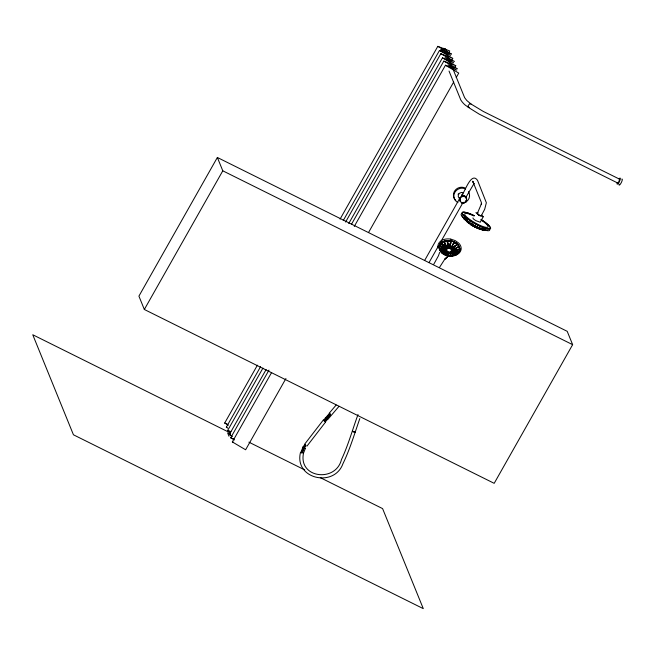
<?xml version="1.0" encoding="UTF-8"?>
<svg xmlns="http://www.w3.org/2000/svg" width="655" height="655" viewBox="0 0 655 655"><rect width="100%" height="100%" fill="white"/><g stroke="black" fill="none" stroke-linecap="round" stroke-linejoin="round"><path stroke-width="0.98" d="M440.799 245.666L440.193 245.437L440.569 246.034M456.363 253.903C457.051 252.011 456.396 255.638 456.347 253.395M450.452 241.891C450.452 244.028 451.328 241.065 450.419 242.113M451.115 256.04L450.796 255.655M440.659 246.231L440.144 245.83M441.429 246.788C442.641 247.279 441.102 246.1 441.683 246.108M442.125 250.808C441.626 248.785 441.511 252.511 442.199 250.382M445.49 248.532L445.67 249.408L446.08 248.802M445.957 249.309L445.408 249.064M441.953 247.14L441.544 246.706M442.739 247.639C444.598 248.875 442.428 245.961 442.936 247.262M443.271 247.95L442.854 247.549M444.147 247.852L444.491 248.769L444.229 248.147M454.062 243.365L453.686 242.751L453.481 243.332M457.73 246.829C458.557 248.753 457.493 245.838 458.303 247.041M441.544 250.873L441.634 250.153M444.27 242.473L444.532 243.079L444.123 242.759L444.663 242.031L444.745 242.637M444.606 248.679L444.065 248.392M442.821 247.074L443.124 247.508M449.854 253.927C450.288 253.714 449.821 253.248 450.198 253.379M450.19 254.721L450.345 253.886M452.368 254.361L452.376 254.099M450.55 255.425L451.099 254.738L450.591 255.172M453.194 254.975L453.604 254.173L452.957 254.533M452.842 250.341L452.859 249.956C451.999 252.077 452.933 247.434 451.999 249.539M454.234 255.45C453.375 255.802 455.029 254.148 453.8 255.065M445.097 254.214C446.08 253.944 444.851 254.844 445.171 253.501M448.38 254.083L447.995 253.534L448.405 253.812M459.597 198.923A2.497 0.516 29.5 0 0 459.335 199.014L460.727 201.519M458.426 251.422C457.264 253.321 458.836 250.816 457.853 251.536M448.298 254.877L447.897 254.206M453.244 252.486L452.654 252.232L452.965 252.707M447.602 255.712C447.856 255.556 448.274 254.689 447.619 255.172M447.733 255.155L448.29 254.336L448.159 255.442M453.907 252.65L454.161 253.198M455.119 253.076C454.791 255.229 456.248 251.79 455.012 253.485M456.289 245.257L456.543 244.511L456.306 244.978M454.824 248.196C456.224 247.574 453.899 249.244 455.397 248.556M441.732 243.742L442.01 244.397L441.781 243.431L442.313 243.889M456.289 247.524C457.043 249.686 456.224 245.977 456.781 248.171M458.402 249.743C458.819 247.672 458.77 251.438 458.336 249.318M453.538 242.866C454.693 243.873 452.662 243.816 454.095 243.144M456.502 245.019C455.094 245.633 457.419 245.314 456.347 244.659M444.508 254.279L444.77 253.878L445.072 254.369M448.135 245.093L447.717 244.381L448.151 244.88M451.868 253.452L451.287 253.518L451.975 253.051C450.411 254.009 452.72 251.864 451.565 253.395M457.771 252.109L457.861 251.667M454.93 251.389L454.848 252.06L455.34 251.864M456.764 252.216C457.19 249.825 455.724 253.673 457.026 251.536M456.756 254.083L456.928 253.452M458.868 249.088L458.877 249.735M450.902 242.448L450.738 241.679M300.514 452.335C293.841 479.059 334.247 488 342.942 463.715C349.991 449.215 354.511 433.716 359.832 418.545M303.552 452.957C297.984 478.33 335.827 482.743 341.46 459.573C348.28 445.072 352.496 429.565 358.007 414.566M442.936 252.666C443.836 253.641 442.51 251.143 443.566 252.576M443.959 252.445L444.532 252.568L444 252.142M445.007 252.126L445.58 252.224L445.04 251.831M458.23 247.271L458.295 246.755M445.85 249.842L445.244 249.727M456.363 251.938L456.379 251.512M440.995 248.794C442.027 246.829 441.003 250.66 441.167 248.081M442.772 244.995L443.108 244.471L443.361 245.117M443.075 248.925L442.575 249.547L442.518 248.605M443.82 249.416L444.336 249.694L444.434 249.162L444.303 249.932L443.861 249.146M444.835 243.799L445.277 243.373L445.416 244.078M445.916 249.58L445.58 250.267L445.285 249.465M450.1 243.611L450.534 243.07L450.714 243.742M452.703 251.012C451.172 253.117 451.884 250.275 452.638 251.274M452.908 250.079L452.564 250.808L452.245 250.087M453.416 251.708L453.596 251.07L453.416 251.831L454.062 251.545M454.406 249.989L453.735 250.693L454.202 250.218M454.807 246.026C456.445 244.683 453.931 247.721 455.52 245.723M455.176 250.431C456.478 248.573 454.726 251.283 455.79 250.357M456.699 250.21C458.066 248.278 456.224 251.086 457.321 250.095M447.373 243.472L447.684 242.841L447.979 243.439M446.391 252.822L447.561 252.355L446.391 252.822L446.947 252.74M447.611 252.069L447.259 251.929M450.419 255.041L450.501 254.214M453.268 244.7L453.227 243.996L452.687 244.651M443.484 250.48C442.821 252.601 442.968 248.908 443.419 250.898M444.139 251.021C445.04 249.817 443.967 251.504 444.671 251.012M445.899 250.505L445.736 251.143L445.539 250.439M452.212 250.349L452.032 249.277M454.054 248.638L453.35 249.375L453.416 248.72L453.555 249.236L453.989 248.908M454.21 250.652L453.661 250.562M441.486 246.698L441.519 246.198M442.813 244.708L443.222 245.576L442.886 244.511M443.861 246.255C444.581 247.705 443.476 244.708 444.426 246.247M444.901 243.75L445.203 244.495L444.876 243.513M444.942 247.312C445.506 247.754 444.95 246.935 445.163 246.706L444.982 247.033M446.489 248.654L446.129 247.746M451.467 252.052C452.499 252.814 450.902 251.504 451.508 251.782M457.264 250.243L457.468 249.522M450.656 248.008C450.591 249.015 450.886 247.303 450.632 247.746M459.646 199.038L459.72 198.563M456.846 250.079L456.781 249.661M443.009 252.789L443.017 252.069M444.033 252.568C443.525 251.102 445.392 252.363 444.123 252.028M445.081 252.249C444.909 250.325 446.17 252.986 445.089 251.61L445.122 251.987M446.137 251.848C446.669 250.971 446.407 252.822 446.227 251.332M451.344 246.919L451.418 247.459L451.68 246.436M451.385 249.047C451.909 247.926 451.696 250.054 451.467 248.54M452.515 248.286L453.104 247.402L452.973 247.95M454.267 246.984C452.851 248.212 454.914 245.551 453.751 246.919M454.873 246.239L454.848 245.756M456.019 245.469L456.109 244.913M445.032 243.341L444.933 243.938L445.482 243.807M445.613 245.298C446.268 244.053 445.572 247.066 445.711 244.724M446.317 246.567L446.595 247.058L446.358 246.288M447.029 247.746C448.151 248.27 446.178 248.286 447.119 247.205M450.141 243.84L450.141 243.332M450.632 252.502C451.082 252.912 450.566 252.077 450.894 251.946L450.673 252.24M451.418 253.329L451.68 252.765M452.22 254.066L452.818 253.608M453.047 254.713L453.145 254.148M453.89 255.262L453.989 254.672M452.769 244.143L453.334 244.43M456.412 248.122L456.903 247.647M441.134 248.695L441.077 248.212M441.969 252.478L442.354 252.167L442.469 252.789M447.733 242.137L447.774 241.515L447.185 241.932M452.965 243.987L452.777 245.101L453.375 244.192M440.921 250.177C440.225 252.306 440.43 248.613 440.848 250.611M445.22 254.296L445.351 253.469M445.687 253.952L446.26 253.78L445.949 253.264M452.056 246.043L452.523 245.723M477.38 228.063C476.226 227.678 478.125 228.407 477.904 227.187M442.829 250.996L442.878 250.57M447.414 243.193L447.66 244.037L447.684 242.841M447.783 244.888L447.873 245.453L447.889 244.315M448.012 246.247L448.11 246.771L448.11 245.69M449.592 252.699C449.944 253.419 449.117 251.766 449.985 252.535L449.78 252.822M450.959 255.81L451.426 255.286L451.279 256.007M441.65 246.886L441.527 246.419M441.748 250.759L441.634 250.308M443.108 244.471L442.796 245.101M445.449 248.794L446.022 249.056M447.905 255.221L448.159 254.025M448.225 253.812L448.323 253.297M448.405 252.977L448.511 252.47M449.469 248.098L449.518 247.844M449.723 246.902L449.887 246.116M450.001 245.617C450.026 242.8 450.231 246.861 449.936 245.019M450.779 243.464L450.288 244.249L450.534 243.07M450.599 242.776L450.411 242.309M447.824 255.565L448.233 253.714M448.298 253.485L448.487 253.305M448.487 252.609L448.593 252.077L448.454 252.724M449.567 247.623L449.682 247.074M449.838 246.395L449.944 245.838M452.04 251.127L452.474 251.397L452.605 250.767M445.032 244.209L445.277 243.373M441.331 248.843L441.175 248.425M439.628 248.196C440.987 247.074 439.128 248.777 440.176 248.45M443.918 249.596L444.049 248.974M444.851 254.541L444.982 253.952M447.463 242.53C447.93 241.106 446.505 243.267 447.774 241.883M447.66 244.037L447.93 242.94M447.873 245.453L448.069 244.683M448.11 246.771L448.061 245.969M448.356 248.008C448.012 247.762 448.618 247.5 448.536 247.303M449.723 253.076L449.829 252.568M450.042 253.96L450.157 253.436M452.433 245.936C452.965 244.986 451.508 246.149 452.384 245.551M450.738 255.442L450.861 254.893M453.211 244.692L453.227 243.996M439.603 252.478L438.482 255.745L433.847 264.121M443.083 245.338L443.427 244.847M445.506 252.093L445.482 251.471M452.31 250.505L452.458 249.866M444.532 243.079L444.802 242.391M442.412 252.871C441.282 252.437 443.017 253.747 442.543 252.29M445.203 244.495L445.326 243.971M443.55 252.15L443.419 252.707L443.64 252.298M445.891 245.822L446.014 245.306M444.458 252.445L444.581 251.905M446.595 247.058L446.8 246.657M447.324 248.196L447.439 247.696M446.571 251.659L446.636 251.397M450.951 252.846L451.066 252.339M451.835 248.744L451.966 248.212L451.426 248.245L451.639 248.875L451.901 248.482M451.745 253.641L451.86 253.117M452.556 254.336L452.679 253.804M454.202 247.222L454.267 246.509M453.383 254.951L453.514 254.394M455.397 245.936L455.446 245.51M442.379 249.285L442.461 248.728M472.926 217.886L473.303 218.844L475.645 220.563L480.205 222.258L483.202 216.764L481.843 215.143M441.871 246.96L442.076 246.386M450.738 243.218L450.648 243.938M484.422 230.331L484.954 229.422C484.856 230.773 483.103 230.388 484.389 229.291M447.922 243.66L448.045 243.161M455.34 248.794L455.471 248.089M456.772 248.008L456.92 247.434M442.174 244.364L442.387 243.635M443.222 245.576L443.353 245.044M444.295 246.689L444.499 246.043M445.384 247.713L445.58 247.082L445.244 247.508M451.934 252.314L452.065 251.798M454.144 253.46L454.439 252.846M455.356 253.862L455.659 253.231M455.315 252.118L455.438 251.233M439.399 245.551L439.808 243.963M440.316 247.877L439.767 248.106M354.502 431.383C357.073 432.865 351.023 431.588 352.734 430.908M440.258 245.756L440.438 245.24M440.275 250.652L440.389 249.981M445.056 254.459L444.524 254.034M440.799 245.478L440.193 245.437M444.196 242.579L444.278 242.039M444.36 242.776L444.27 242.358M444.458 242.489L444.663 242.031M442.01 252.904L442.01 252.232M451.999 252.052L451.786 252.126M445.891 245.027L445.719 245.543M450.902 242.26L451.074 241.851M303.502 453.113L305.418 448.372M440.782 250.75L440.93 250.308M447.774 255.769L447.954 255.344M455.929 249.801L455.471 250.079M458.246 249.891L458.803 249.62M452.171 250.611L452.777 250.603M445.203 249.997L445.785 250.095M452.474 251.397L452.711 250.898M466.098 200.741L466.335 200.258M442.919 248.998L442.674 248.573M443.951 245.682L444.426 246.174M451.008 252.593L450.771 252.609M483.095 229.111C482.825 230.437 482.719 230.47 483.144 229.119M484.757 230.077C486.067 230.364 483.595 230.11 485.232 229.176M459.933 197.966L460.17 197.515M442.6 252.486L442.264 252.748M474.015 226.302C475.243 226.99 472.623 225.983 474.498 225.402M479.943 229.193C481.965 227.17 479.354 229.627 480.41 229.356M481.114 229.504C482.391 229.897 479.779 229.496 481.531 228.677M466.982 220.514C468.063 221.636 465.386 222.127 466.941 220.498M484.88 230.077L485.371 229.185M480.082 228.128C479.435 229.381 478.035 228.914 479.64 227.981M482.727 230.044L483.218 229.152M464.199 217.517L463.822 218.516L464.043 217.354M469.103 222.16L468.579 223.036L468.775 221.881M453.899 251.676L453.792 251.012M453.113 252.895L452.638 252.666M483.914 230.183L484.561 229.315M452.056 251.291L452.376 250.718M464.141 219.171L464.641 218.271M454.308 253.387L453.825 253.198M455.52 253.788L455.029 253.641M475.645 226.098L474.711 226.786L475.325 225.959M482.841 230.061L483.341 229.168M465.942 219.621L465.418 220.489L465.689 219.392M473.098 224.731C472.14 227.129 474.236 222.987 472.173 225.328C471.109 224.739 473.827 226.704 473.36 224.845M217.362 157.478L138.917 296.134L144.337 309.479L494.189 483.333L572.634 344.669L567.214 331.332L217.362 157.478L222.79 170.816L572.634 344.669M144.337 309.479L222.79 170.816M228.407 425.201L224.681 423.048L257.431 365.162M340.068 219.114L437.81 46.358L449.739 50.959L448.732 52.736M227.735 428.141L226.343 427.175L260.608 366.62M343.236 220.571L439.464 50.484L450.697 55.388L442.035 50.189L451.492 54.087L446.718 51.286A3.357 3.185 -22.1 0 0 440.528 50.001M230.544 432.112L227.686 430.425L262.95 368.085M345.586 222.037L440.807 53.726L452.761 58.352L439.464 50.484M232.443 436.492L229.34 434.552L266.127 369.543M348.755 223.494L442.469 57.853L453.694 62.765L445.04 57.558L454.496 61.464L440.807 53.726M234.408 439.955L230.683 437.802L268.976 370.116M351.604 224.067L443.812 61.103L455.765 65.729L442.469 57.853M285.924 378.533L245.617 449.772L232.345 441.928L271.645 372.466M354.273 226.417L445.466 65.23L456.699 70.134L448.036 64.935L457.493 68.832L443.812 61.103M451.729 60.113L452.736 58.328M454.734 67.49L455.741 65.705M368.552 232.484L453.702 81.981M456.216 77.536L458.737 73.082L445.466 65.23M424.808 260.15L459.474 198.883A2.464 0.508 29.5 0 0 459.425 199.087M461.546 195.329C464.248 194.085 470.904 170.742 477.552 180.387L486.354 202.755L484.684 209.297L481.359 215.577M428.984 262.671L438.531 245.797M441.036 241.359L463.142 202.297M465.82 197.45L474.138 183.367L473.508 184.17M481.237 229.635L481.744 228.742M479.19 228.865L479.853 228.063M482.932 230.102L483.439 229.217M467.965 222.561L468.431 222.921L468.964 222.02M477.241 227.997L477.487 226.99M484.07 230.208L484.79 229.373M463.773 218.393L464.289 217.517M464.297 219.319L464.804 218.434M468.579 223.036L468.98 222.078M479.444 228.955L479.959 228.071M474.826 226.851L475.53 226.057M466.753 221.66L467.269 220.776L466.786 221.677L466.458 221.406M471.142 223.502C470.134 224.657 469.619 224.288 470.863 223.347M480.328 229.332L480.942 228.472M479.345 228.947L480.033 228.12M468.571 223.011L469.095 222.135M471.109 223.511L470.315 224.215M481.294 229.643L482.031 228.832M439.603 267.248L444.851 259.11L447.553 256.695L444.573 259.462L447.316 256.899M477.495 213.661L477.372 213.841A2.145 0.442 29.5 0 0 477.782 214.308M304.862 444.385L303.118 446.898L303.822 447.267L305.566 444.753M304.731 447.66L305.034 448.405M304.542 444.327L323.357 419.953M306.982 446.12L325.633 421.959M441.83 243.971L442.313 243.807M446.571 251.454L446.104 251.43L446.775 251.25M449.412 247.516L449.748 247.811L449.625 247.344M617.886 183.097L618.959 181.779L619.483 179.126L483.333 111.465L470.855 103.924L469.782 103.785L468.309 105.373L467.907 107.093L479.264 114.166L617.886 183.097L617.616 182.434M336.13 405.06L329.219 413.207M339.053 406.288L327.639 419.634M329.514 413.305L323.652 420.051L325.036 421.124L327.041 418.791L326.313 418.16M330.161 413.755L323.955 420.797L325.339 421.869L327.344 419.536L326.689 419.094L330.546 414.689L329.817 414.058M445.457 250.963L445.834 250.636M449.641 252.429L449.453 252.502M451.442 251.938L451.901 251.454M444.917 247.213L445.367 246.747M456.298 252.077L456.887 252.101M448.544 252.347L448.315 252.355M454.848 251.938L455.43 252.003M458.983 249.35L458.418 249.449M451.999 251.389L452.572 251.528M445.899 253.534L445.85 253.804M449.805 245.199L450.443 244.97L450.231 244.503M469.651 223.159L469.291 222.806M443.509 250.603L442.911 250.447M446.227 253.026L445.744 253.403L446.301 253.321M452.58 249.367L452.163 249.67L452.024 249.146M447.938 246.444L448.478 246.067M442.821 250.873L443.353 251.021M451.328 253.166L451.884 252.805M449.543 252.781L450.083 252.429M450.534 252.355L451.09 252.003M226.343 427.175L226.818 427.216M229.34 434.552L230.454 434.83M232.345 441.928L233.45 442.207M442.403 50.762L443.672 49.985L445.621 50.951L464.624 97.669L466.778 100.485L471.166 104.153M447.987 243.398L447.578 243.439M456.257 253.976L456.813 253.976M461.48 196.312L462.455 195.951M463.961 202.395L464.485 202.198M452.318 245.838L452.474 245.756M457.894 251.987L458.369 252.093M448.257 252.617L448.831 252.404M447.864 246.059L448.438 245.854M446.039 248.286L446.464 248.204M453.923 255.786C457.051 255.09 460.293 253.141 461.055 249.817A11.749 8.4 11.2 0 0 458.672 243.046L455.143 240.573L450.779 239.132M446.358 253.117L445.932 253.239L446.399 253.239M443.836 249.563L444.352 249.817M453.53 251.602L453.989 251.807M442.436 249.17L442.944 249.457M462.856 194.207C459.483 195.518 466.131 195.46 466.033 197.204M451.156 247.009L451.721 246.894M444.622 240.868L450.591 240.622L454.48 241.891A10.627 7.623 11.3 0 1 458.729 245.494C460.203 247.631 460.301 250.66 458.582 252.699A10.529 7.549 11.3 0 1 454.226 255.376C436.926 260.305 432.603 235.972 452.875 241.548A10.676 7.655 11.3 0 1 456.003 243.161A10.619 7.614 11.3 0 1 459.229 246.853L459.695 248.261A10.709 7.68 11.3 0 1 459.008 252.322C455.831 256.825 448.74 257.186 444.368 254.345A10.636 7.623 11.3 0 1 442.657 253.321M450.64 243.668L450.288 244.249M450.419 248.048L450.976 247.934M448.126 253.215L448.675 253.117M483.202 216.764L479.214 215.479L475.931 212.646L478.183 213.047M355.206 432.071L353.037 431.653M441.052 248.679L441.552 248.998M456.797 253.681L456.371 253.608M445.547 250.742L445.998 250.914M452.482 247.844L452.957 247.836M440.807 250.374L440.389 250.267M446.587 252.633L447.054 252.642M448.249 254.672L447.791 254.574M463.118 195.861L463.699 195.894M451.377 246.681L451.835 246.714M462.201 202.903L463.306 203.009L462.201 202.903A3.48 3.291 -22.1 0 0 465.492 197.073M452.597 245.568L452.163 245.797M446.964 247.443L447.381 247.95M224.681 423.048L226.99 423.916M227.686 430.425L230.896 431.645M230.683 437.802L233.892 439.022M479.673 228.882L480.246 229.094L479.738 228.939M447.586 241.982L447.39 241.433L447.39 241.883M469.299 107.453C465.803 106.216 462.815 103.162 460.817 100.027L449.035 71.051M481.572 229.659L481.048 229.561M467.654 212.875L464.027 212.007A16.367 3.373 29.5 0 0 465.59 217.411A16.539 3.414 29.5 0 0 467.629 219.024M479.075 227.801L478.608 227.612M480.737 228.931L474.654 226.139M461.644 202.657L462.422 202.935M482.784 229.561L483.161 229.586M464.149 195.992L464.763 196.23L464.256 196.017M476.668 227.883L476.169 227.653L477.061 228.063M464.403 196.566L464.968 196.778M475.202 226.663L474.695 226.368L475.162 226.54M480.385 215.765L479.468 215.389A2.145 0.442 29.5 0 1 478.477 214.824M447.078 247.631L447.529 247.811M454.136 247.074L453.661 247.443M474.31 215.691L472.844 214.987A16.367 3.373 29.5 0 0 467.678 212.891M474.932 227.072L474.285 226.712L475.08 227.154M230.568 433.053L32.75 334.746L73.442 434.789L423.286 608.642L382.594 508.608L320.32 477.659M248.884 442.158L304.755 469.922M230.273 434.232L227.621 432.914L228.98 436.246M442.395 48.969L437.81 46.358M472.828 225.942L472.451 225.656L473.147 226.131M467.973 222.553L468.448 222.905M449.608 245.952L450.091 246.239M449.346 247.172L449.829 247.467M448.135 247.344L448.609 247.672L448.307 247.246M464.984 196.737L465.5 197.057M461.619 202.682L461.095 202.362A3.48 3.291 -22.1 0 1 464.403 196.533M473.098 224.657L472.828 225.721M481.45 219.736L484.929 222.11A16.539 3.414 29.5 0 1 487.885 224.501A16.367 3.373 29.5 0 1 486.354 228.693A16.367 3.373 29.5 0 1 467.662 219.032M469.61 223.879L469.471 223.781M443.034 253.338L447.84 255.376A10.365 7.426 11.3 0 0 449.633 255.638M466.417 221.308L466.737 220.276C465.68 221.095 466.974 222.299 467.212 220.678L466.524 221.431M455.34 248.646L454.767 248.875M453.923 249.178L453.35 249.375M456.265 243.324C459.982 245.592 461.055 251.495 457.059 254.042A10.537 7.557 11.3 0 1 451.099 255.868L448.798 255.745A10.537 7.557 11.3 0 1 442.461 253.264M442.51 253.272C438.793 251.012 437.72 245.109 441.716 242.555A10.537 7.557 11.3 0 1 447.668 240.737L449.977 240.86A10.537 7.557 11.3 0 1 456.314 243.341M452.515 249.637L451.958 249.792M466.123 220.465L465.926 220.358M472.894 182L473.213 182.319L472.714 181.206L481.359 202.46L481.327 204.466L481.605 203.386L477.29 213.555L477.863 214.177A2.342 0.483 29.5 0 0 480.369 215.601M449.305 247.361L449.748 247.811M449.567 246.149L450.01 246.616M459.957 199.808A2.497 0.516 29.5 0 1 459.466 199.341L459.442 199.488M465.623 196.836L466.548 199.218M463.396 217.837L465.034 219.613A13.714 2.825 29.5 0 0 474.629 226.131M451.606 248.13L451.975 248.663M445.285 251.43L445.646 251.987M460.252 201.2L459.654 199.669M451.639 248.875L451.426 248.794M440.111 250.75C438.637 248.605 438.547 245.576 440.258 243.545A10.529 7.549 11.3 0 1 442.895 241.515M453.751 248.491L453.972 249.096M452.351 248.941L452.572 249.547M445.113 251.487L445.334 252.101M452.695 249.858L452.752 250.497M444.278 249.031L444.336 249.694M452.122 249.006L452.163 249.67M438.007 247.877C437.327 244.773 439.161 241.695 441.92 240.311A11.749 8.409 11.5 0 1 450.779 239.116M453.522 248.573L453.555 249.236M619.147 178.815A3.357 0.827 -63.6 0 1 620.293 179.134A3.357 0.827 -63.6 0 1 618.23 183.408A3.357 0.827 -63.6 0 1 617.084 183.089M621.832 179.102A3.357 0.827 -63.6 0 1 621.038 183.081A3.357 0.827 -63.6 0 1 619.024 184.055M440.799 50.672A3.357 3.185 -22.1 0 1 447.046 51.941M330.349 414.222A514.674 487.353 -22.1 0 1 326.501 418.619A319.394 302.438 -22.1 0 0 324.495 420.952M302.029 452.646A20.886 19.781 -22.1 0 1 304.018 447.733A319.394 302.438 -22.1 0 1 305.754 445.22M460.498 201.503A3.504 3.316 -22.1 0 1 461.865 196.091A3.504 3.316 -22.1 0 1 466.557 199.104M466.442 199.89A3.504 3.316 -22.1 0 1 465.959 200.938M458.14 194.404A3.504 3.316 -22.1 0 1 458.434 193.708M468.481 191.669A7.934 7.508 -22.1 0 1 463.863 203.001M457.902 202.551A7.934 7.508 -22.1 0 1 453.899 195.215A7.934 7.508 -22.1 0 1 459.573 188.599M455.823 200.455A7.934 7.508 -22.1 0 1 453.661 193.25A7.934 7.508 -22.1 0 1 459.155 187.617A7.966 7.541 -22.1 0 1 465.132 188.042M463.863 203.017A7.966 7.541 -22.1 0 1 461.832 203.377M459.556 188.55A7.966 7.541 -22.1 0 1 465.541 188.992M459.327 198.359A3.521 3.341 -22.1 0 1 463.412 192.807M480.819 219.425A15.826 3.267 29.5 0 1 486.927 228.603A15.826 3.267 29.5 0 1 464.166 215.847A15.826 3.267 29.5 0 1 474.384 215.814M481.851 220.53A13.395 2.759 29.5 0 1 484.806 227.089A13.395 2.759 29.5 0 1 466.172 216.494A13.395 2.759 29.5 0 1 473.696 215.888M461.98 213.636A16.35 3.373 29.5 0 0 467.94 221.431A16.481 3.398 29.5 0 0 470.446 223.109A16.35 3.373 29.5 0 0 485.961 230.388A16.563 3.414 29.5 0 0 488.319 230.724A16.35 3.373 29.5 0 0 489.572 230.314L489.735 229.643A16.35 3.373 29.5 0 0 489.613 229.201M480.516 228.898A13.583 2.8 29.5 0 0 485.085 230.2A13.714 2.825 29.5 0 0 486.035 230.208M487.41 230.192A14.615 3.013 29.5 0 1 485.904 230.355L484.413 230.085A14.615 3.013 29.5 0 1 469.406 222.839M467.252 221.333A14.615 3.013 29.5 0 1 462.201 215.691M486.01 230.052A13.395 2.759 29.5 0 1 473.278 225.402A13.395 2.759 29.5 0 1 463.118 216.993M469.496 222.872A14.68 3.029 29.5 0 1 467.367 221.382M483.742 229.185A14.541 2.997 29.5 0 1 482.694 228.841M472.525 223.936A14.541 2.997 29.5 0 1 471.248 223.15M466.696 219.99A14.541 2.997 29.5 0 1 465.779 219.237M449.215 240.606A10.365 7.426 11.3 0 1 459.286 246.968A10.365 7.426 11.3 0 1 454.734 255.041M453.956 255.278A10.365 7.426 11.3 0 1 451.41 255.663M441.691 252.322A10.365 7.426 11.3 0 1 439.849 249.915M439.202 246.436A10.365 7.426 11.3 0 1 446.571 240.647M451.131 248.753A2.53 1.809 11.3 0 1 451.467 249.244M446.522 249.604L447.488 251.561A2.546 1.826 11.3 0 0 449.535 252.077L451.213 251.332L451.36 249.825A2.546 1.826 11.3 0 0 449.895 248.597L447.807 248.482L446.522 249.604M325.379 417.603L325.961 418.455L325.379 417.603M482.014 229.594L482.563 229.758L482.014 229.594M303.003 447.07L300.973 452.089L301.84 452.179L303.83 447.267L303.003 447.07M303.306 447.815L301.275 452.834L302.225 453.113L304.207 448.2L305.95 445.687L305.165 445.13L303.421 447.643L304.207 448.2L303.306 447.815M470.953 223.412L470.446 224.297L471.035 223.412M465.861 219.548L465.345 220.424L465.893 219.572M481.949 228.808L481.425 229.692L481.949 228.8M465.533 218.737C464.297 219.441 464.796 219.908 465.574 218.737M466.303 201.208L465.615 202.1L466.303 201.208M468.546 222.716L469.029 223.085L468.546 222.716M466.851 221.447L467.31 221.832L466.917 221.488M446.915 253.174L446.35 253.01L446.915 253.174M485.707 229.815L485.142 229.692L485.707 229.815M470.929 224.722C471.903 225.533 469.946 224.026 470.929 224.722M478.035 228.333L477.446 228.096L478.035 228.333M473.77 226.409L473.229 226.122L473.77 226.409M475.481 227.236L475.948 227.481L475.481 227.236M478.584 228.701L478.06 228.489L478.584 228.701M471.796 225.287L471.313 225.001L471.796 225.287M468.857 223.322L469.242 223.609L468.857 223.322M467.482 222.266L467.858 222.569L467.482 222.266"/></g></svg>
